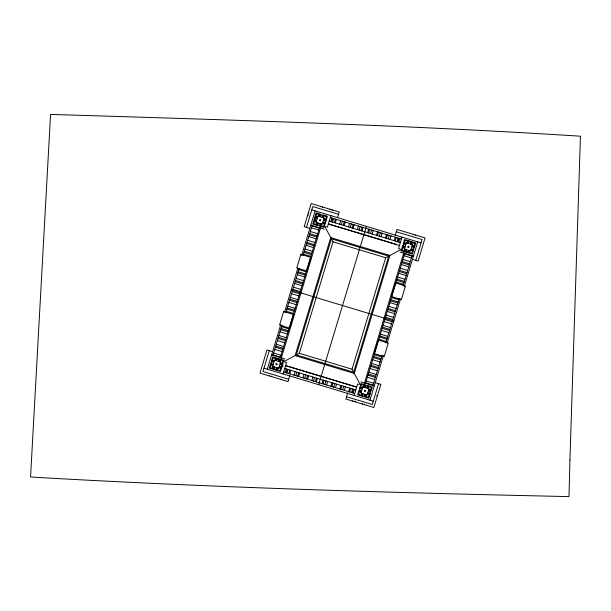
<?xml version="1.0" encoding="UTF-8"?>
<svg xmlns="http://www.w3.org/2000/svg" width="611" height="611" viewBox="0 0 611 611"><rect width="100%" height="100%" fill="white"/><g stroke="black" fill="none" stroke-linecap="round" stroke-linejoin="round"><path stroke-width="0.92" d="M273.178 366.6L273.491 368.868L272.964 366.531M279.869 361.773L279.639 359.528L279.517 360.246M316.949 223.351L317.109 224.848L317.392 224.222M361.765 393.347L361.995 395.592L362.17 394.927M368.181 388.436C368.028 386.022 368.127 386.984 367.486 386.358M411.516 242.46L412.097 244.507M407.85 247.142L408.576 246.042L409.164 247.226L407.85 247.142L408.53 246.798M274.24 369.097L274.446 366.982M278.731 361.429L278.929 359.314M317.812 225.054L318.01 222.946M322.15 217.348L322.356 215.232M362.705 395.798L362.903 393.69M367.043 388.092L367.249 385.976M406.124 251.717L406.33 249.609M410.607 244.056L410.813 241.941M281.488 364.103L281.755 364.622M283.061 365.79L282.542 366.944M269.275 350.653L262.982 371.503L288.728 379.271M306.493 227.384L312.786 206.541L338.532 214.316M267.305 369.181L280.816 324.433M284.535 312.114L297.878 267.931M301.62 255.535L315.108 210.864M272.941 355.327L281.961 325.457M285.872 312.496L299.199 268.351M303.109 255.398L312.129 225.52M270.818 362.934L269.252 368.143L280.518 371.541L281.831 367.203M271.345 361.2L272.651 356.87L283.924 360.269L282.351 365.47M270.994 364.194L272.674 365.821L270.986 364.209L271.948 361.032L274.194 360.796M271.299 364.064L270.222 367.616L273.781 368.693M272.101 361.399L273.178 357.84L276.73 358.917M314.787 220.006L313.718 223.557L317.269 224.634M315.597 217.34L316.666 213.781L320.225 214.858M269.367 375.956L269.543 375.391M320.447 206.785L320.569 206.365M271.559 376.62L271.735 376.055M322.639 207.45L322.761 207.03M280.228 357.84L319.591 227.468M281.197 358.466L320.744 227.475M281.075 367.012L279.998 370.572L275.553 369.227M281.877 364.347L282.954 360.796L279.395 359.719M324.563 222.954L323.494 226.513L319.935 225.436M325.373 220.288L326.442 216.737L322.891 215.66M282.183 364.217L280.495 362.59L282.183 364.202L281.228 367.379L278.914 367.83M329.971 209.817L330.139 209.252M281.129 379.507L281.251 379.08M332.163 210.482L332.331 209.917M283.076 373.94L286.528 362.529L285.009 362.071M330.879 215.63L327.435 227.04L325.915 226.582M285.192 372.481L286.254 368.96M330.757 221.533L331.826 218.012M286.139 372.763L287.208 369.243M331.712 221.824L332.774 218.303M286.91 372.993L287.972 369.472M332.483 222.053L333.545 218.532M288.766 373.558L289.828 370.037M334.339 222.618L335.401 219.097M283.672 361.72L295.121 355.579L330.742 237.587L324.601 226.139M289.751 373.856L290.813 370.335M335.324 222.916L336.386 219.395M289.889 375.444L288.033 381.585L259.973 373.115L266.969 349.958L272.598 351.661M337.532 217.638L339.235 212.009L311.175 203.532L304.186 226.689L309.815 228.392M296.052 355.854L331.674 237.87M299.359 353.303L333.018 241.826L331.391 238.802L388.726 256.108L385.694 257.735L352.043 369.212L353.662 372.236L296.327 354.93L299.359 353.303L352.043 369.212M294.067 375.162L295.128 371.641M339.64 224.222L340.701 220.693M295.785 375.681L296.847 372.152M341.358 224.733L342.42 221.213M297.649 376.239L298.71 372.718M343.222 225.299L344.283 221.778M298.626 376.536L299.695 373.015M344.199 225.596L345.261 222.076M302.949 377.842L304.011 374.322M348.522 226.902L349.584 223.374M304.668 378.362L305.729 374.833M350.24 227.414L351.302 223.893M306.523 378.919L307.593 375.398M352.096 227.979L353.158 224.458M307.509 379.217L308.57 375.696M353.082 228.277L354.143 224.756M311.824 380.523L312.893 377.002M357.397 229.583L358.458 226.062M313.542 381.043L314.612 377.522M359.115 230.095L360.185 226.574M315.406 381.6L316.467 378.079M360.979 230.66L362.04 227.139M316.391 381.898L317.453 378.377M361.956 230.958L363.026 227.437M318.629 384.678L366.424 226.36M322.035 383.601L323.097 380.08M367.601 232.661L368.67 229.14M323.013 383.899L324.074 380.378M368.586 232.959L369.647 229.438M324.876 384.456L325.938 380.936M370.449 233.517L371.511 229.996M326.595 384.976L327.656 381.455M372.168 234.036L373.229 230.515M330.91 386.282L331.972 382.761M376.483 235.342L377.545 231.821M331.895 386.58L332.957 383.059M377.468 235.64L378.53 232.119M333.751 387.137L334.82 383.616M379.324 236.197L380.386 232.676M335.47 387.657L336.539 384.136M381.043 236.717L382.104 233.196M339.792 388.963L340.854 385.442M385.365 238.023L386.427 234.502M340.77 389.26L341.839 385.74M386.343 238.321L387.405 234.8M342.634 389.818L343.695 386.297M388.206 238.878L389.268 235.357M344.352 390.337L345.414 386.816M389.925 239.397L390.987 235.877M353.379 373.168L389.008 255.177M347.674 392.896L345.826 399.029L373.879 407.499L380.874 384.35L375.238 382.646M395.164 235.594L397.02 229.453L425.08 237.923L418.092 261.08L412.456 259.377M348.667 391.643L349.736 388.122M394.24 240.703L395.302 237.183M360.452 384.899L354.311 373.451L389.933 255.459L401.389 249.319M349.652 391.941L350.714 388.42M395.225 241.001L396.287 237.48M351.516 392.499L352.578 388.978M397.081 241.559L398.151 238.038M352.28 392.736L353.341 389.215M397.853 241.796L398.914 238.275M353.234 393.018L354.296 389.497M398.8 242.078L399.869 238.557M354.181 395.409L357.626 383.998L359.138 384.456M401.977 237.091L398.532 248.509L400.045 248.967M352.723 401.122L352.853 400.701M354.915 401.786L355.136 401.06M358.947 390.49L357.634 394.828L362.842 396.394M359.734 387.886L361.04 383.555L365.378 384.861M402.702 245.561L401.129 250.762L412.402 254.168L413.708 249.83M403.222 243.827L404.535 239.497L415.801 242.895L414.235 248.097M362.621 387.336L360.314 387.794L359.352 390.964L361.032 392.621M359.68 390.75L358.611 394.301L362.163 395.378M360.49 388.084L361.559 384.525L365.118 385.602M403.176 246.691L402.107 250.243L405.658 251.32M403.986 244.026L405.055 240.467L408.614 241.544M364.309 383.563L403.856 252.572M365.462 383.571L404.826 253.198M362.292 404.008L362.415 403.588M413.326 234.983L413.494 234.418M364.484 404.673L364.652 404.108M415.556 235.502L415.686 235.082M369.456 393.698L368.387 397.257L364.828 396.18M370.266 391.032L371.335 387.481L367.784 386.404M412.952 249.639L411.883 253.198L408.324 252.122M413.762 246.974L414.831 243.422L411.279 242.346M367.326 394.446L369.632 393.988L370.594 390.819L368.922 389.161M370.48 393.026L368.907 398.227L364.576 396.921M370.999 391.292L372.313 386.954L367.112 385.388M372.924 385.51L382.135 355.022M385.854 342.679L399.182 298.542M403.1 285.581L412.112 255.711M369.953 400.167L383.441 355.495M387.175 343.107L400.518 298.924M404.238 286.605L417.748 241.857M378.56 383.655L372.267 404.497L346.521 396.722M415.778 260.378L422.071 239.535L396.325 231.76M320.332 225.062L320.049 225.734L321.47 223.985M364.721 385.969L365.011 385.304L363.461 387.015M408.293 252.374L409.782 250.647M319.836 216.653L320.836 214.774M319.332 225.512L320.332 223.641M276.416 360.727L277.409 358.856M275.76 369.556L276.76 367.677M408.293 243.354L409.294 241.482M407.644 252.183L408.644 250.304M364.729 387.397L365.729 385.518M364.225 396.264L365.218 394.385M320.431 220.747L320.431 219.425L319.286 220.09L320.431 220.747L320.049 220.09M364.63 390.292L364.63 391.613L365.775 390.948L364.63 390.292L365.011 390.948M319.965 214.82L318.568 216.263M276.6 358.924L275.424 360.429M407.155 243.01L408.591 241.269L408.484 241.948M366.485 394.767L364.973 396.486L365.111 395.737M319.148 216.439L320.378 214.637M319.782 225.65L321.019 223.847M275.721 360.521L276.959 358.718M277.447 367.891L276.21 369.686L277.753 367.982L276.409 369.747L276.577 369.09M407.606 243.147L408.843 241.345M408.095 252.312L409.332 250.518M364.041 387.183L365.271 385.381M364.675 396.394L365.913 394.591M318.843 216.347L320.187 214.583M319.981 225.711L321.317 223.939M408.644 241.292L407.3 243.056L408.896 241.368M363.736 387.091L365.08 385.327M366.21 394.683L364.874 396.455L366.661 394.821L365.05 396.508L361.872 395.554L361.422 393.24L361.888 395.554M272.628 361.406L271.941 361.048L274.247 360.627M404.505 244.033L403.795 243.766L406.078 243.422M412.471 249.616L413.143 249.891L410.859 250.235M323.631 217.799L323.181 215.484L320.004 214.53L318.346 216.202L320.133 214.56M275.271 360.383L276.707 358.642L275.149 360.345M277.898 368.021L276.462 369.762L278.028 368.059M363.583 387.053L365.019 385.312M320.141 225.757L321.592 224.023M407.025 242.972L408.545 241.261L411.638 242.193L411.875 244.438M409.905 250.686L408.392 252.404L410.08 250.739M319.706 225.627L320.783 224.504M318.392 216.218L320.072 214.637M276.6 358.611L274.973 360.299L276.584 358.611L279.762 359.566L280.212 361.88M276.569 369.8L278.204 368.112M406.85 242.918L408.484 241.238L406.811 242.911M363.24 386.946L364.897 385.274L363.285 386.962L364.912 385.274L368.074 386.228L368.525 388.543L368.059 386.221M366.661 394.821L364.981 396.402M321.814 224.092L320.156 225.765L316.979 224.81L316.529 222.496L317.002 224.81M278.249 368.127L276.592 369.8L273.415 368.845L273.002 366.547L273.354 368.043M410.126 250.754L408.469 252.427L405.299 251.472L405.062 249.227M279.746 359.558L279.991 361.811M368.815 389.505L370.556 390.941L368.907 389.199C372.993 392.751 368.28 389.222 370.403 391.445M324.158 222.839L324.609 222.656M360.444 388.375C361.101 387.725 360.001 387.97 362.476 387.832M281.029 366.837C278.944 367.486 283.993 366.997 278.983 367.616M403.795 243.781L406.124 243.247L403.825 243.674L402.87 246.836L404.543 248.494M410.806 250.411L413.112 249.991L410.798 250.457L413.112 249.991L414.067 246.829L412.394 245.171M281.175 367.264L278.929 367.784L281.266 367.257M406.139 243.209L403.879 243.774M360.307 387.809L362.613 387.382M367.333 394.401L369.64 393.973M411.707 249.83L413.242 249.555M279.83 367.203L281.365 366.928M360.185 388.222L361.712 387.962M317.667 216.813L315.398 217.126L317.72 216.638L315.421 217.05L314.459 220.22L316.139 221.877M322.493 223.481L324.769 223.168L325.701 220.075L323.96 218.631M362.56 387.557L360.291 387.87L361.773 387.764M367.387 394.225L369.655 393.912L367.425 394.095M315.383 217.172L317.628 216.936M411.615 250.036L413.143 249.884L410.943 249.96M271.91 361.154L273.438 361.002M317.583 217.088L315.673 217.233M322.577 223.206L324.8 223.068L324.12 222.954M403.772 243.835L405.994 243.697M271.895 361.208L274.11 361.07M279.067 367.333L281.281 367.196M367.471 393.95L369.388 393.805M315.307 217.424L317.491 217.394M322.669 222.9L324.853 222.87M403.718 244.033L405.903 244.003M411.035 249.662L413.219 249.632M271.834 361.406L274.018 361.376M279.158 367.035L281.343 367.005M360.2 388.168L362.384 388.138M367.562 393.644L369.747 393.614M315.169 217.875L317.285 218.081M322.875 222.213L324.991 222.419M403.581 244.484L405.689 244.69M411.241 248.975L413.357 249.173M271.696 361.857L273.812 362.063M279.364 366.348L281.472 366.547M360.062 388.619L362.178 388.825M367.769 392.957L369.884 393.163M311.786 209.863L421.071 242.857M320.485 214.117L316.147 212.811L312.748 224.077L317.078 225.39M323.082 214.904L327.42 216.21L324.013 227.483L319.683 226.177M330.299 217.554L401.396 239.023M308.334 212.911L308.899 213.086M329.23 221.075L400.335 242.544M307.677 215.103L308.242 215.278M328.718 223.931L396.47 244.385M328.336 224.054L399.434 245.523M310.8 225.123L324.166 229.156M400.083 252.076L413.441 256.108M312 225.955L319.377 228.178M404.612 253.916L411.982 256.139M311.45 227.781L318.82 230.003M404.062 255.742L411.432 257.964M330.742 237.587L389.933 255.459M310.327 231.5L317.697 233.723M402.939 259.461L410.309 261.684M309.678 233.646L317.048 235.877M402.29 261.607L409.66 263.837M309.349 234.746L316.719 236.969M333.018 241.826L385.694 257.735M401.954 262.707L409.332 264.93M308.792 236.572L316.17 238.794M401.404 264.532L408.782 266.755M307.669 240.291L315.047 242.521M400.281 268.252L407.659 270.474M307.02 242.437L314.398 244.667M399.632 270.398L407.01 272.628M306.691 243.537L314.069 245.767M399.304 271.498L406.674 273.728M306.142 245.362L313.512 247.592M398.754 273.323L406.124 275.553M305.019 249.082L312.389 251.312M397.624 277.043L405.001 279.273M304.37 251.236L311.74 253.458M396.982 279.189L404.352 281.419M304.034 252.328L311.411 254.558M396.646 280.289L404.024 282.519M303.484 254.153L310.862 256.383M396.096 282.114L403.474 284.344M298.825 269.596L306.195 271.819M391.437 297.557L398.807 299.78M298.176 271.742L305.553 273.972M390.788 299.703L398.158 301.933M297.847 272.842L305.217 275.065M390.452 300.803L397.83 303.025M297.29 274.667L304.668 276.89M389.902 302.628L397.28 304.851M296.167 278.387L303.545 280.609M388.779 306.348L396.157 308.57M295.518 280.533L302.896 282.763M388.13 308.494L395.508 310.724M295.189 281.633L302.567 283.855M387.802 309.594L395.172 311.816M294.639 283.458L302.01 285.681M387.252 311.419L394.622 313.642M293.517 287.178L300.887 289.408M386.129 315.139L393.499 317.369M292.868 289.324L300.238 291.554M385.48 317.285L392.85 319.515M291.21 290.026L393.851 321.012M292.203 291.523L299.581 293.746M384.815 319.484L392.186 321.707M291.554 293.67L298.932 295.9M384.166 321.63L391.536 323.861M290.431 297.389L297.809 299.619M383.044 325.35L390.414 327.58M289.881 299.214L297.252 301.444M382.494 327.175L389.864 329.405M289.553 300.314L296.923 302.544M382.158 328.275L389.535 330.505M288.904 302.46L296.274 304.69M381.508 330.421L388.886 332.651M287.781 306.18L295.151 308.41M380.386 334.141L387.764 336.371M287.223 308.005L294.601 310.235M379.836 335.966L387.214 338.196M286.895 309.105L294.273 311.335M379.507 337.066L386.878 339.296M286.246 311.259L293.624 313.481M378.858 339.22L386.228 341.442M281.587 326.694L288.957 328.924M374.192 354.655L381.57 356.885M281.037 328.519L288.407 330.75M373.642 356.48L381.02 358.71M280.701 329.619L288.079 331.842M373.313 357.58L380.684 359.803M280.052 331.765L287.43 333.996M372.664 359.726L380.034 361.956M278.929 335.485L286.307 337.715M371.541 363.446L378.912 365.676M278.379 337.31L285.757 339.54M370.992 365.271L378.362 367.501M278.051 338.41L285.421 340.632M370.656 366.371L378.033 368.593M277.402 340.556L284.772 342.786M370.006 368.517L377.384 370.747M276.279 344.276L283.649 346.506M368.884 372.236L376.261 374.467M275.721 346.101L283.099 348.331M368.334 374.062L375.712 376.292M275.393 347.201L282.771 349.431M368.005 375.162L375.375 377.392M274.744 349.347L282.122 351.577M295.121 355.579L354.311 373.451M367.356 377.308L374.726 379.538M273.621 353.074L280.999 355.297M366.233 381.035L373.604 383.257M273.071 354.899L280.441 357.122M365.684 382.86L373.054 385.083M271.612 354.922L284.978 358.963M360.887 381.883L374.253 385.915M285.627 365.515L356.725 386.984M285.872 365.836L331.04 379.469M332.85 380.019L356.335 387.107M376.659 395.714L377.384 395.928M284.726 368.494L355.823 389.963M283.664 372.015L354.762 393.484M263.983 368.181L373.268 401.175M403.55 246.936L402.924 246.661L404.65 248.142M281.503 364.103L282.137 364.37L280.357 363.041M271.674 364.309L271.04 364.034L272.812 365.37L271.124 363.774M411.944 246.661L413.815 247.654M403.123 246.004L404.994 247.004M323.578 219.899L325.449 220.899M314.711 219.395L316.582 220.395M368.471 390.643L370.342 391.643M359.604 390.139L361.475 391.139M280.059 364.034L281.938 365.027M271.238 363.377L273.109 364.377M412.288 245.515C414.212 246.989 413.471 246.37 413.632 247.241M361.093 392.407C357.198 389.154 361.231 392.3 359.818 390.628M412.15 245.966L413.953 247.203M402.985 246.454L404.788 247.692M323.784 219.212L325.587 220.449M314.573 219.845L316.376 221.083M368.677 389.955L370.48 391.193M359.467 390.589L361.269 391.827M280.273 363.346L282.068 364.576M271.101 363.835L272.903 365.065M412.242 245.668L414.014 247.004M402.924 246.653L404.696 247.997M325.648 220.25L323.876 218.906L325.564 220.518M370.541 390.994L368.769 389.65L370.457 391.261M359.405 390.788L361.177 392.125M323.922 218.761L325.663 220.197M316.238 221.533L314.596 219.769M359.39 390.841L361.132 392.277M280.403 362.888L282.145 364.324M272.766 365.515L271.024 364.08L272.727 365.645M412.326 245.393L414.044 246.905L412.379 245.217M404.612 248.272L402.893 246.752L404.558 248.448M316.2 221.663L314.482 220.143L315.23 220.288M368.853 389.375L370.572 390.895M280.441 362.766L282.16 364.278M412.807 246.202L413.937 247.264M403 246.401L404.131 247.463M280.923 363.576L282.053 364.637M324.013 218.455C328.16 221.824 323.822 218.929 325.243 220.411M403.306 246.416L403.581 246.821M271.421 363.789L271.704 364.194M404.887 249.173L405.314 251.472L405.185 249.265M323.166 215.477L323.593 217.783M362.308 395.684L361.918 393.392L362.056 395.607M317.155 223.412L317.415 224.94M367.998 386.205L368.311 388.474M361.643 393.308L361.956 395.577M323.418 217.73L323.104 215.462L323.288 217.692M316.75 222.564L317.063 224.833M411.745 244.4L411.516 242.155L411.6 244.354M273.308 366.638L273.453 368.074M405.337 249.311L405.475 251.526M367.898 386.175L368.028 388.39M317.025 222.648L317.162 224.863M279.578 359.512L279.716 361.727M273.453 366.684L273.591 368.899M411.264 242.078L411.295 244.263M405.635 249.403L405.673 251.587M367.7 386.114L367.73 388.298M362.216 393.484L362.247 395.668M322.807 215.37L322.837 217.554M317.323 222.732L317.361 224.917M279.387 359.451L279.418 361.636M273.759 366.776L273.789 368.96M569.926 460.052L569.001 496.598C389.436 492.68 209.871 487.502 30.55 477.008L50.568 114.402C227.254 119.886 404.024 124.911 580.45 136.2L569.926 460.052M323.013 215.431L323.143 217.646L323.005 215.431M275.889 363.812L276.478 364.996L277.157 364.66L277.211 363.896L275.889 363.812M283.641 311.48L279.54 325.06L289.438 328.054L293.54 314.474L283.641 311.48M300.879 254.382L296.778 267.962L306.676 270.948L310.778 257.368L300.879 254.382M274.4 360.123L272.506 366.394L278.776 368.288L280.67 362.018L274.4 360.123M317.896 216.065L316.002 222.335L322.272 224.229L324.166 217.959L317.896 216.065M362.781 386.809L360.887 393.079L367.165 394.973L369.059 388.703L362.781 386.809M406.277 242.75L404.383 249.021L410.661 250.915L412.547 244.644L406.277 242.75M378.377 340.083L374.276 353.662L384.174 356.656L388.275 343.077L378.377 340.083M395.615 282.985L391.514 296.564L401.412 299.55L405.513 285.971L395.615 282.985M314.566 220.151L316.147 221.831L314.566 220.151M359.459 390.903L361.04 392.575L359.459 390.903M324.739 223.244L322.432 223.702L324.747 223.229"/></g></svg>
